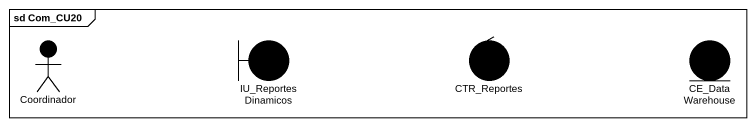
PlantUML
@startuml
mainframe sd Com_CU20
actor Coordinador #000000
boundary IU_ReportesDinamicos #000000
control CTR_Reportes #000000
entity CE_DataWarehouse #000000
@enduml
